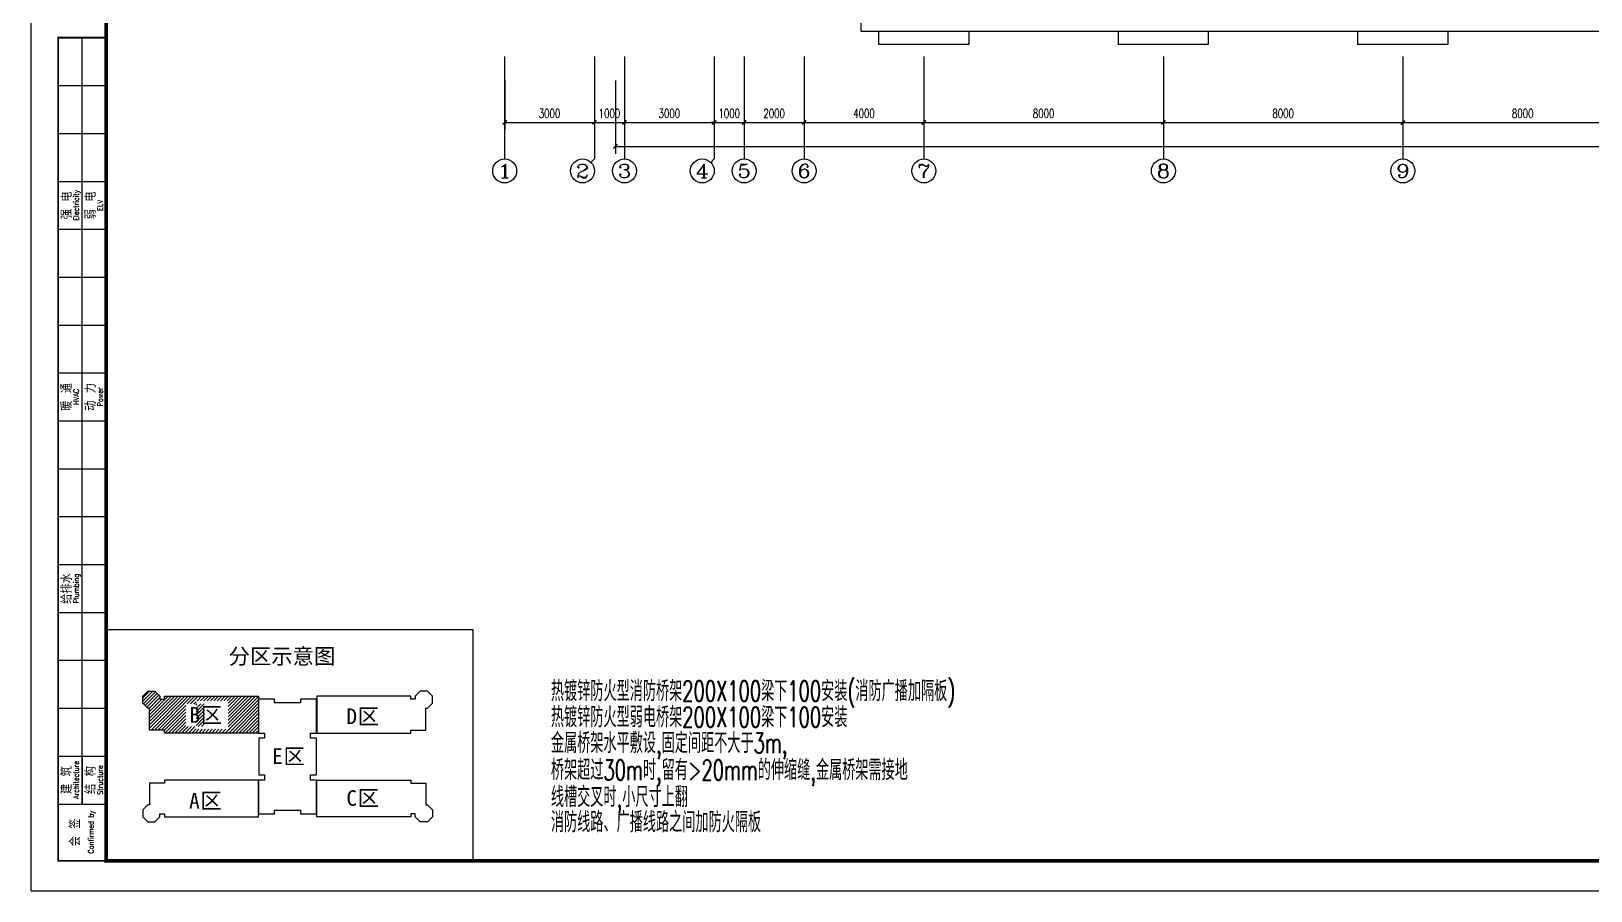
# Model space of a CAD drawing. Extents: x 190999 to 834799, y -200814 to 215286.
# Drawn here: x 309899 to 361987, y -96414 to -67694 of the extents above; entities that cross this region are included whole.
import ezdxf
from ezdxf.enums import TextEntityAlignment as Align

# ---------------------------------------------------------------- set-up
doc = ezdxf.new("R2010")
doc.units = 0
doc.header["$LTSCALE"] = 1000
doc.header["$MEASUREMENT"] = 0
for name, color, linetype in [('A-外包装修', 250, 'Continuous'), ('AXIS', 3, 'Continuous'), ('AXIS_TEXT', 7, 'Continuous'), ('EQUIP', 3, 'Continuous'), ('PUB_HATCH', 250, 'Continuous'), ('图框', 189, 'Continuous'), ('房间名称', 7, 'Continuous')]:
    doc.layers.add(name, color=color, linetype=linetype)
doc.styles.add('_TCH_AXIS', font='COMPLEX', dxfattribs={"bigfont": 'GBCBIG'})
doc.styles.add('COMPLEX', font='COMPLEX')
doc.styles.add('DIM_FONT', font='SIMPLEX', dxfattribs={"width": 0.7, "bigfont": 'GBCBIG'})
doc.styles.add('HT', font='simhei.ttf')
doc.styles.add('HZTXT', font='tj-romans1.shx', dxfattribs={"width": 0.6, "bigfont": 'hztxt.shx'})
doc.styles.add('TKZ2_tjkts.shx', font='tjromant.shx', dxfattribs={"bigfont": 'tjkts.shx'})
doc.dimstyles.new('DIMN', dxfattribs={"dimtxt": 300, "dimasz": 100, "dimexe": 250, "dimexo": 300, "dimgap": 150, "dimtad": 1, "dimdec": 0, "dimzin": 0, "dimdsep": 46, "dimtxsty": 'DIM_FONT', "dimblk": 'ARCHTICK', "dimcen": 0.09, "dimclrt": 7, "dimazin": 2, "dimtfac": 1, "dimtdec": 0, "dimtix": 1, "dimtmove": 2, "dimatfit": 3, "dimfxl": 0, "dimtolj": 1, "dimtzin": 0, "dimarcsym": 0})

# ---------------------------------------------------------------- blocks, each defined once
blk = doc.blocks.new('TJAD_TK_A0')
at = {"layer": '图框'}
for p, q in [((973, -441.7), (973, 399.3)), ((990, -412.7), (990, -156.7)), ((982, -172.7), (998, -172.7)), ((982, -188.7), (998, -188.7)), ((982, -204.7), (998, -204.7)), ((982, -220.7), (998, -220.7)), ((982, -236.7), (998, -236.7)), ((982, -252.7), (998, -252.7)), ((982, -268.7), (998, -268.7)), ((982, -284.7), (998, -284.7)), ((982, -300.7), (998, -300.7)), ((982, -316.7), (998, -316.7)), ((982, -332.7), (998, -332.7)), ((982, -348.7), (998, -348.7)), ((982, -364.7), (998, -364.7)), ((982, -380.7), (998, -380.7)), ((982, -396.7), (998, -396.7)), ((990, -396.7), (990, -412.7)), ((982, -412.7), (998, -412.7)), ((973, -441.7), (2162, -441.7))]:
    blk.add_line(p, q, dxfattribs=at)
at = {"layer": '图框', "const_width": 1.2}
blk.add_lwpolyline([(2152, -431.7), (2152, 389.3), (998, 389.3), (998, -431.7)], close=True, dxfattribs=at)
at = {"layer": '图框', "const_width": 0.6}
blk.add_lwpolyline([(998, -431.7), (982, -431.7), (982, -156.7), (998, -156.7)], dxfattribs=at)
at = {"layer": '图框', "style": 'TKZ2_tjkts.shx'}
for s, p in [('强 电', (984.79, -212.7)), ('弱 电', (992.79, -212.7)), ('暖 通', (984.79, -276.7)), ('动 力', (992.79, -276.7)), ('给排水', (984.79, -340.7)), ('建 筑', (984.79, -404.7)), ('结 构', (992.79, -404.7)), ('会 签', (987.62, -422.2))]:
    blk.add_text(s, height=3.6, rotation=90, dxfattribs=at).set_placement(p, align=Align.MIDDLE_CENTER)
at = {"layer": '图框', "style": 'TKZ2_tjkts.shx', "width": 0.8}
for s, p in [('Electricity', (988.02, -212.7)), ('ELV', (996.02, -212.7)), ('HVAC', (988.02, -276.7)), ('Power', (996.02, -276.7)), ('Plumbing', (988.02, -340.7)), ('Architecture', (988.02, -404.7)), ('Structure', (996.02, -404.7)), ('Confirmed by', (992.95, -422.09))]:
    blk.add_text(s, height=1.8, rotation=90, dxfattribs=at).set_placement(p, align=Align.MIDDLE_CENTER)
blk = doc.blocks.new('_ArchTick')
at = {"const_width": 0.5}
blk.add_lwpolyline([(-0.7, -0.7), (0.7, 0.7)], dxfattribs=at)
blk = doc.blocks.new('*D1370')
at = {"layer": 'AXIS', "color": 0, "lineweight": -2}
for p, q in [((325712, -69344), (325712, -70994)), ((328711, -69344), (328711, -70994)), ((325712, -70744), (328711, -70744))]:
    blk.add_line(p, q, dxfattribs=at)
at = {"layer": 'Defpoints', "color": 0}
for p in [(325712, -69044), (328711, -69044), (328711, -70744)]:
    blk.add_point(p, dxfattribs=at)
at = {"layer": 'AXIS', "color": 0, "lineweight": -2, "xscale": 100, "yscale": 100, "zscale": 100, "rotation": 180}
blk.add_blockref('_ArchTick', (325712, -70744), dxfattribs=at)
at = {"layer": 'AXIS', "color": 0, "lineweight": -2, "xscale": 100, "yscale": 100, "zscale": 100}
blk.add_blockref('_ArchTick', (328711, -70744), dxfattribs=at)
at = {"layer": 'AXIS', "color": 7, "insert": (327211, -70444), "char_height": 300, "attachment_point": 5, "style": 'DIM_FONT'}
blk.add_mtext('\\A1;3000', dxfattribs=at)
blk = doc.blocks.new('*D1371')
at = {"layer": 'AXIS', "color": 0, "lineweight": -2}
for p, q in [((328711, -69344), (328711, -70994)), ((329712, -69344), (329712, -70994)), ((328711, -70744), (329712, -70744))]:
    blk.add_line(p, q, dxfattribs=at)
at = {"layer": 'Defpoints', "color": 0}
for p in [(328711, -69044), (329712, -69044), (329712, -70744)]:
    blk.add_point(p, dxfattribs=at)
at = {"layer": 'AXIS', "color": 0, "lineweight": -2, "xscale": 100, "yscale": 100, "zscale": 100, "rotation": 180}
blk.add_blockref('_ArchTick', (328711, -70744), dxfattribs=at)
at = {"layer": 'AXIS', "color": 0, "lineweight": -2, "xscale": 100, "yscale": 100, "zscale": 100}
blk.add_blockref('_ArchTick', (329712, -70744), dxfattribs=at)
at = {"layer": 'AXIS', "color": 7, "insert": (329211, -70444), "char_height": 300, "attachment_point": 5, "style": 'DIM_FONT'}
blk.add_mtext('\\A1;1000', dxfattribs=at)
blk = doc.blocks.new('*D1372')
at = {"layer": 'AXIS', "color": 0, "lineweight": -2}
for p, q in [((329712, -69344), (329712, -70994)), ((332712, -69344), (332712, -70994)), ((329712, -70744), (332712, -70744))]:
    blk.add_line(p, q, dxfattribs=at)
at = {"layer": 'Defpoints', "color": 0}
for p in [(329712, -69044), (332712, -69044), (332712, -70744)]:
    blk.add_point(p, dxfattribs=at)
at = {"layer": 'AXIS', "color": 0, "lineweight": -2, "xscale": 100, "yscale": 100, "zscale": 100, "rotation": 180}
blk.add_blockref('_ArchTick', (329712, -70744), dxfattribs=at)
at = {"layer": 'AXIS', "color": 0, "lineweight": -2, "xscale": 100, "yscale": 100, "zscale": 100}
blk.add_blockref('_ArchTick', (332712, -70744), dxfattribs=at)
at = {"layer": 'AXIS', "color": 7, "insert": (331212, -70444), "char_height": 300, "attachment_point": 5, "style": 'DIM_FONT'}
blk.add_mtext('\\A1;3000', dxfattribs=at)
blk = doc.blocks.new('*D1373')
at = {"layer": 'AXIS', "color": 0, "lineweight": -2}
for p, q in [((332712, -69344), (332712, -70994)), ((333712, -69344), (333712, -70994)), ((332712, -70744), (332612, -70744)), ((332712, -70744), (333712, -70744)), ((333712, -70744), (333812, -70744))]:
    blk.add_line(p, q, dxfattribs=at)
at = {"layer": 'Defpoints', "color": 0}
for p in [(332712, -69044), (333712, -69044), (333712, -70744)]:
    blk.add_point(p, dxfattribs=at)
at = {"layer": 'AXIS', "color": 0, "lineweight": -2, "xscale": 100, "yscale": 100, "zscale": 100}
blk.add_blockref('_ArchTick', (332712, -70744), dxfattribs=at)
at = {"layer": 'AXIS', "color": 0, "lineweight": -2, "xscale": 100, "yscale": 100, "zscale": 100, "rotation": 180}
blk.add_blockref('_ArchTick', (333712, -70744), dxfattribs=at)
at = {"layer": 'AXIS', "color": 7, "insert": (333212, -70444), "char_height": 300, "attachment_point": 5, "style": 'DIM_FONT'}
blk.add_mtext('\\A1;1000', dxfattribs=at)
blk = doc.blocks.new('*D1374')
at = {"layer": 'AXIS', "color": 0, "lineweight": -2}
for p, q in [((333712, -69344), (333712, -70994)), ((335712, -69344), (335712, -70994)), ((333712, -70744), (335712, -70744))]:
    blk.add_line(p, q, dxfattribs=at)
at = {"layer": 'Defpoints', "color": 0}
for p in [(333712, -69044), (335712, -69044), (335712, -70744)]:
    blk.add_point(p, dxfattribs=at)
at = {"layer": 'AXIS', "color": 0, "lineweight": -2, "xscale": 100, "yscale": 100, "zscale": 100, "rotation": 180}
blk.add_blockref('_ArchTick', (333712, -70744), dxfattribs=at)
at = {"layer": 'AXIS', "color": 0, "lineweight": -2, "xscale": 100, "yscale": 100, "zscale": 100}
blk.add_blockref('_ArchTick', (335712, -70744), dxfattribs=at)
at = {"layer": 'AXIS', "color": 7, "insert": (334712, -70444), "char_height": 300, "attachment_point": 5, "style": 'DIM_FONT'}
blk.add_mtext('\\A1;2000', dxfattribs=at)
blk = doc.blocks.new('*D1375')
at = {"layer": 'AXIS', "color": 0, "lineweight": -2}
for p, q in [((335712, -69344), (335712, -70994)), ((339712, -69344), (339712, -70994)), ((335712, -70744), (339712, -70744))]:
    blk.add_line(p, q, dxfattribs=at)
at = {"layer": 'Defpoints', "color": 0}
for p in [(335712, -69044), (339712, -69044), (339712, -70744)]:
    blk.add_point(p, dxfattribs=at)
at = {"layer": 'AXIS', "color": 0, "lineweight": -2, "xscale": 100, "yscale": 100, "zscale": 100, "rotation": 180}
blk.add_blockref('_ArchTick', (335712, -70744), dxfattribs=at)
at = {"layer": 'AXIS', "color": 0, "lineweight": -2, "xscale": 100, "yscale": 100, "zscale": 100}
blk.add_blockref('_ArchTick', (339712, -70744), dxfattribs=at)
at = {"layer": 'AXIS', "color": 7, "insert": (337712, -70444), "char_height": 300, "attachment_point": 5, "style": 'DIM_FONT'}
blk.add_mtext('\\A1;4000', dxfattribs=at)
blk = doc.blocks.new('*D1376')
at = {"layer": 'AXIS', "color": 0, "lineweight": -2}
for p, q in [((339712, -69344), (339712, -70994)), ((347712, -69344), (347712, -70994)), ((339712, -70744), (347712, -70744))]:
    blk.add_line(p, q, dxfattribs=at)
at = {"layer": 'Defpoints', "color": 0}
for p in [(339712, -69044), (347712, -69044), (347712, -70744)]:
    blk.add_point(p, dxfattribs=at)
at = {"layer": 'AXIS', "color": 0, "lineweight": -2, "xscale": 100, "yscale": 100, "zscale": 100, "rotation": 180}
blk.add_blockref('_ArchTick', (339712, -70744), dxfattribs=at)
at = {"layer": 'AXIS', "color": 0, "lineweight": -2, "xscale": 100, "yscale": 100, "zscale": 100}
blk.add_blockref('_ArchTick', (347712, -70744), dxfattribs=at)
at = {"layer": 'AXIS', "color": 7, "insert": (343712, -70444), "char_height": 300, "attachment_point": 5, "style": 'DIM_FONT'}
blk.add_mtext('\\A1;8000', dxfattribs=at)
blk = doc.blocks.new('*D1377')
at = {"layer": 'AXIS', "color": 0, "lineweight": -2}
for p, q in [((347712, -69344), (347712, -70994)), ((355712, -69344), (355712, -70994)), ((347712, -70744), (355712, -70744))]:
    blk.add_line(p, q, dxfattribs=at)
at = {"layer": 'Defpoints', "color": 0}
for p in [(347712, -69044), (355712, -69044), (355712, -70744)]:
    blk.add_point(p, dxfattribs=at)
at = {"layer": 'AXIS', "color": 0, "lineweight": -2, "xscale": 100, "yscale": 100, "zscale": 100, "rotation": 180}
blk.add_blockref('_ArchTick', (347712, -70744), dxfattribs=at)
at = {"layer": 'AXIS', "color": 0, "lineweight": -2, "xscale": 100, "yscale": 100, "zscale": 100}
blk.add_blockref('_ArchTick', (355712, -70744), dxfattribs=at)
at = {"layer": 'AXIS', "color": 7, "insert": (351712, -70444), "char_height": 300, "attachment_point": 5, "style": 'DIM_FONT'}
blk.add_mtext('\\A1;8000', dxfattribs=at)
blk = doc.blocks.new('*D1378')
at = {"layer": 'AXIS', "color": 0, "lineweight": -2}
for p, q in [((355712, -69344), (355712, -70994)), ((363712, -69344), (363712, -70994)), ((355712, -70744), (363712, -70744))]:
    blk.add_line(p, q, dxfattribs=at)
at = {"layer": 'Defpoints', "color": 0}
for p in [(355712, -69044), (363712, -69044), (363712, -70744)]:
    blk.add_point(p, dxfattribs=at)
at = {"layer": 'AXIS', "color": 0, "lineweight": -2, "xscale": 100, "yscale": 100, "zscale": 100, "rotation": 180}
blk.add_blockref('_ArchTick', (355712, -70744), dxfattribs=at)
at = {"layer": 'AXIS', "color": 0, "lineweight": -2, "xscale": 100, "yscale": 100, "zscale": 100}
blk.add_blockref('_ArchTick', (363712, -70744), dxfattribs=at)
at = {"layer": 'AXIS', "color": 7, "insert": (359712, -70444), "char_height": 300, "attachment_point": 5, "style": 'DIM_FONT'}
blk.add_mtext('\\A1;8000', dxfattribs=at)
blk = doc.blocks.new('*D1385')
at = {"layer": 'AXIS', "color": 0, "lineweight": -2}
for p, q in [((329412, -69344), (329412, -71794)), ((402712, -69344), (402712, -71794)), ((329412, -71544), (402712, -71544))]:
    blk.add_line(p, q, dxfattribs=at)
at = {"layer": 'Defpoints', "color": 0}
for p in [(329412, -69044), (402712, -69044), (402712, -71544)]:
    blk.add_point(p, dxfattribs=at)
at = {"layer": 'AXIS', "color": 0, "lineweight": -2, "xscale": 100, "yscale": 100, "zscale": 100, "rotation": 180}
blk.add_blockref('_ArchTick', (329412, -71544), dxfattribs=at)
at = {"layer": 'AXIS', "color": 0, "lineweight": -2, "xscale": 100, "yscale": 100, "zscale": 100}
blk.add_blockref('_ArchTick', (402712, -71544), dxfattribs=at)
at = {"layer": 'AXIS', "color": 7, "insert": (366062, -71244), "char_height": 300, "attachment_point": 5, "style": 'DIM_FONT'}
blk.add_mtext('\\A1;73300', dxfattribs=at)
blk = doc.blocks.new('_AXISO')
blk.add_circle((0, 0), 0.5)
at = {"layer": 'AXIS_TEXT', "style": 'COMPLEX', "width": 1.041667}
blk.add_attdef('A', text='', height=0.56, dxfattribs=at).set_placement((-0.25, -0.28), (0.25, -0.28), align=Align.FIT)

msp = doc.modelspace()

# ---------------------------------------------------------------- hatches: boundary and pattern name
at = {"layer": 'PUB_HATCH'}
h = msp.add_hatch(dxfattribs=at)
h.set_pattern_fill('ANSI31', color=256, scale=50, style=0)
h.set_pattern_definition([(45, (1e-10, -168200), (-56.1266, 56.1266), [])])
h.paths.add_polyline_path([(317489.6, -90011.7), (317489.6, -91141.7), (314347, -91141.7), (314347, -91041.7), (313847, -91041.7), (313847, -90311.7), (313793.9, -90311.7), (313627, -90144.8), (313627, -89908.7), (313794, -89741.7), (314030.1, -89741.7), (314197.1, -89908.7), (314197.1, -90011.7), (314347, -90011.7), (314347, -89911.7), (317489.6, -89911.7)])
edge = h.paths.add_edge_path(flags=16)
edge.add_line((315057.8, -90926.3), (315688.4, -90926.3))
edge.add_line((315688.4, -90926.3), (315688.4, -90168.7))
edge.add_line((315688.4, -90168.7), (315057.8, -90168.7))
edge.add_line((315057.8, -90168.7), (315057.8, -90926.3))
edge.add_line((315403.3, -91017.9), (316477, -91017.9))
edge.add_line((316477, -91017.9), (316477, -90065.3))
edge.add_line((316477, -90065.3), (315403.3, -90065.3))
edge.add_line((315403.3, -90065.3), (315403.3, -91017.9))

# ---------------------------------------------------------------- linework, layer by layer
msp.add_lwpolyline([(312398.5, -95413.5), (324664, -95413.5), (324664, -87689.5), (312398.5, -87689.5)], close=True)
for points in [[(317489.6, -90011.7), (317489.6, -91141.7), (314347, -91141.7), (314347, -91041.7), (313847, -91041.7), (313847, -90311.7), (313793.9, -90311.7), (313627, -90144.8), (313627, -89908.7), (313794, -89741.7), (314030.1, -89741.7), (314197.1, -89908.7), (314197.1, -90011.7), (314347, -90011.7), (314347, -89911.7), (317489.6, -89911.7), (317489.6, -90011.7)], [(318462.1, -93716.7), (318897, -93716.7), (318897, -93841.7), (319429.5, -93841.7), (319429.5, -93841.7), (319429.5, -92711.7), (319232, -92711.7), (319232, -92541.7), (319427, -92541.7), (319427, -91311.7), (319232, -91311.7), (319232, -91141.7), (319429.5, -91141.7), (319429.5, -90011.7), (318897, -90011.7), (318897, -90136.7), (318027.1, -90136.7), (318027.1, -90011.7), (317494.5, -90011.7), (317494.5, -91141.7), (317692.1, -91141.7), (317692.1, -91311.7), (317497.1, -91311.7), (317497.1, -92541.7), (317692.1, -92541.7), (317692.1, -92711.7), (317494.5, -92711.7), (317494.5, -93841.7), (317494.5, -93841.7), (318027.1, -93841.7), (318027.1, -93716.7), (318462.1, -93716.7)], [(319434.5, -90011.7), (319434.5, -91141.7), (322577, -91141.7), (322577, -91041.7), (323077.1, -91041.7), (323077.1, -90311.7), (323130.2, -90311.7), (323297.1, -90144.8), (323297.1, -89908.7), (323130.1, -89741.7), (322894, -89741.7), (322727, -89908.7), (322727, -90011.7), (322577, -90011.7), (322577, -89911.7), (319434.5, -89911.7), (319434.5, -90011.7)], [(317489.6, -93841.7), (317489.6, -92711.7), (314347, -92711.7), (314347, -92811.7), (313847, -92811.7), (313847, -93541.7), (313793.9, -93541.7), (313627, -93708.6), (313627, -93944.7), (313794, -94111.7), (314030.1, -94111.7), (314197.1, -93944.7), (314197.1, -93841.7), (314347, -93841.7), (314347, -93941.7), (317489.6, -93941.7), (317489.6, -93841.7)], [(319434.5, -93841.7), (319434.5, -92711.7), (322577, -92711.7), (322577, -92811.7), (323077.1, -92811.7), (323077.1, -93541.7), (323130.2, -93541.7), (323297.1, -93708.6), (323297.1, -93944.7), (323130.1, -94111.7), (322894, -94111.7), (322727, -93944.7), (322727, -93841.7), (322577, -93841.7), (322577, -93941.7), (319434.5, -93941.7), (319434.5, -93841.7)]]:
    msp.add_lwpolyline(points)
at = {"layer": 'A-外包装修'}
for p, q in [((337611.6, -64794.4), (337611.6, -67694.6)), ((337611.6, -67694.6), (402261.6, -67694.6))]:
    msp.add_line(p, q, dxfattribs=at)
for points in [[(341212, -67694.6), (341212, -68144.7), (338211.3, -68144.7), (338211.3, -67694.6)], [(349212, -67694.6), (349212, -68144.7), (346211.3, -68144.7), (346211.3, -67694.6)], [(357212, -67694.6), (357212, -68144.7), (354211.3, -68144.7), (354211.3, -67694.6)]]:
    msp.add_lwpolyline(points, dxfattribs=at)
at = {"layer": 'AXIS'}
for p, q in [((325711.6, -68544.4), (325711.6, -71963.5)), ((328711.2, -68544.4), (328711.2, -71963.5)), ((329711.6, -68544.4), (329711.6, -71963.5)), ((332712.1, -68544.4), (332712.1, -71963.5)), ((333711.6, -68544.4), (333711.6, -71963.5)), ((335711.6, -68544.4), (335711.6, -71963.5)), ((339711.6, -68544.4), (339711.6, -71963.5)), ((347711.6, -68544.4), (347711.6, -71963.5)), ((355711.6, -68544.4), (355711.6, -71963.5)), ((328594, -72080.7), (328711.2, -71963.5)), ((332594.9, -72080.7), (332712.1, -71963.5))]:
    msp.add_line(p, q, dxfattribs=at)

# ---------------------------------------------------------------- block references
ref = msp.add_blockref('_AXISO', (325711.6, -72363.5), dxfattribs=dict(at, xscale=800, yscale=800, zscale=800))
ref.add_attrib('A', '1', dxfattribs={"layer": 'AXIS_TEXT', "height": 452.5, "style": '_TCH_AXIS', "width": 2.333333}).set_placement((325485.4, -72589.8), (325937.9, -72589.8), align=Align.FIT)
ref = msp.add_blockref('_AXISO', (328311.2, -72363.5), dxfattribs=dict(at, xscale=800, yscale=800, zscale=800))
ref.add_attrib('A', '2', dxfattribs={"layer": 'AXIS_TEXT', "height": 452.5, "style": '_TCH_AXIS', "width": 1.5}).set_placement((328084.9, -72589.8), (328537.5, -72589.8), align=Align.FIT)
ref = msp.add_blockref('_AXISO', (329711.6, -72363.5), dxfattribs=dict(at, xscale=800, yscale=800, zscale=800))
ref.add_attrib('A', '3', dxfattribs={"layer": 'AXIS_TEXT', "height": 452.5, "style": '_TCH_AXIS', "width": 1.5}).set_placement((329485.3, -72589.8), (329937.9, -72589.8), align=Align.FIT)
ref = msp.add_blockref('_AXISO', (332312.1, -72363.5), dxfattribs=dict(at, xscale=800, yscale=800, zscale=800))
ref.add_attrib('A', '4', dxfattribs={"layer": 'AXIS_TEXT', "height": 452.5, "style": '_TCH_AXIS', "width": 1.3125}).set_placement((332085.8, -72589.8), (332538.3, -72589.8), align=Align.FIT)
ref = msp.add_blockref('_AXISO', (333711.6, -72363.5), dxfattribs=dict(at, xscale=800, yscale=800, zscale=800))
ref.add_attrib('A', '5', dxfattribs={"layer": 'AXIS_TEXT', "height": 452.5, "style": '_TCH_AXIS', "width": 1.5}).set_placement((333485.3, -72589.8), (333937.9, -72589.8), align=Align.FIT)
ref = msp.add_blockref('_AXISO', (335711.6, -72363.5), dxfattribs=dict(at, xscale=800, yscale=800, zscale=800))
ref.add_attrib('A', '6', dxfattribs={"layer": 'AXIS_TEXT', "height": 452.5, "style": '_TCH_AXIS', "width": 1.5}).set_placement((335485.4, -72589.8), (335937.9, -72589.8), align=Align.FIT)
ref = msp.add_blockref('_AXISO', (339711.6, -72363.5), dxfattribs=dict(at, xscale=800, yscale=800, zscale=800))
ref.add_attrib('A', '7', dxfattribs={"layer": 'AXIS_TEXT', "height": 452.5, "style": '_TCH_AXIS', "width": 1.5}).set_placement((339485.4, -72589.8), (339937.9, -72589.8), align=Align.FIT)
ref = msp.add_blockref('_AXISO', (347711.6, -72363.5), dxfattribs=dict(at, xscale=800, yscale=800, zscale=800))
ref.add_attrib('A', '8', dxfattribs={"layer": 'AXIS_TEXT', "height": 452.5, "style": '_TCH_AXIS', "width": 1.5}).set_placement((347485.4, -72589.8), (347937.9, -72589.8), align=Align.FIT)
ref = msp.add_blockref('_AXISO', (355711.6, -72363.5), dxfattribs=dict(at, xscale=800, yscale=800, zscale=800))
ref.add_attrib('A', '9', dxfattribs={"layer": 'AXIS_TEXT', "height": 452.5, "style": '_TCH_AXIS', "width": 1.5}).set_placement((355485.4, -72589.8), (355937.9, -72589.8), align=Align.FIT)
at = {"layer": '图框', "xscale": 100, "yscale": 100, "zscale": 100}
msp.add_blockref('TJAD_TK_A0', (212598.6, -52243.2), dxfattribs=at)

# ---------------------------------------------------------------- texts
at = {"layer": 'EQUIP', "style": 'HZTXT', "width": 0.65}
for s, p in [('热镀锌防火型消防桥架200X100梁下100安装(消防广播加隔板)', (327256, -90077.2)), ('热镀锌防火型消防桥架200X100梁下100安装(消防广播加隔板)', (327256, -90077.2)), ('热镀锌防火型弱电桥架200X100梁下100安装', (327256, -90949.8)), ('热镀锌防火型弱电桥架200X100梁下100安装', (327256, -90949.8)), ('金属桥架水平敷设,固定间距不大于3m,', (327256, -91813.5)), ('金属桥架水平敷设,固定间距不大于3m,', (327256, -91813.5)), ('桥架超过30m时,留有>20mm的伸缩缝,金属桥架需接地', (327256, -92714.9)), ('桥架超过30m时,留有>20mm的伸缩缝,金属桥架需接地', (327256, -92714.9)), ('线槽交叉时,小尺寸上翻', (327256, -93615.3)), ('线槽交叉时,小尺寸上翻', (327256, -93615.3)), ('消防线路、广播线路之间加防火隔板', (327256, -94456.1)), ('消防线路、广播线路之间加防火隔板', (327256, -94456.1))]:
    msp.add_text(s, height=675, dxfattribs=at).set_placement(p)
at = {"layer": '房间名称', "style": 'HT'}
for s, height, p in [('分区示意图', 522.78, (316489.8, -88839.2)), ('B', 522.8, (315184, -90800)), ('区', 522.8, (315562.1, -90800)), ('D', 522.8, (320426, -90845.2)), ('区', 522.8, (320804.1, -90845.2)), ('E', 522.8, (317946, -92179)), ('区', 522.8, (318324.1, -92179)), ('A', 522.8, (315172.2, -93665.8)), ('区', 522.8, (315550.3, -93665.8)), ('C', 522.8, (320426, -93574.4)), ('区', 522.8, (320804.1, -93574.4))]:
    msp.add_text(s, height=height, dxfattribs=at).set_placement(p)

# ---------------------------------------------------------------- dimensions: what is measured, and where the dimension line sits
at = {"layer": 'AXIS'}
for p1, p2, distance, picture, middle in [((325711.6, -69044.4), (328711.2, -69044.4), -1700, '*D1370', (327211.4, -70444.4)), ((328711.2, -69044.4), (329711.6, -69044.4), -1700, '*D1371', (329211.4, -70444.4)), ((329411.6, -69044.4), (402711.6, -69044.4), -2500, '*D1385', (366061.6, -71244.4)), ((329711.6241, -69044.4095), (332712.0708, -69044.4095), -1700, '*D1372', (331211.8474, -70444.4095)), ((332712.0708, -69044.4095), (333711.6241, -69044.4095), -1700, '*D1373', (333211.8474, -70444.4095)), ((333711.6, -69044.4), (335711.6, -69044.4), -1700, '*D1374', (334711.6, -70444.4)), ((335711.6, -69044.4), (339711.6, -69044.4), -1700, '*D1375', (337711.6, -70444.4)), ((339711.6, -69044.4), (347711.6, -69044.4), -1700, '*D1376', (343711.6, -70444.4)), ((347711.6, -69044.4), (355711.6, -69044.4), -1700, '*D1377', (351711.6, -70444.4)), ((355711.6, -69044.4), (363711.6, -69044.4), -1700, '*D1378', (359711.6, -70444.4))]:
    dim = msp.add_aligned_dim(p1=p1, p2=p2, distance=distance, dimstyle='DIMN', dxfattribs=at)
    dim.commit()
    dim.dimension.update_dxf_attribs({"geometry": picture, "text_midpoint": middle})

doc.saveas('drawing.dxf')
